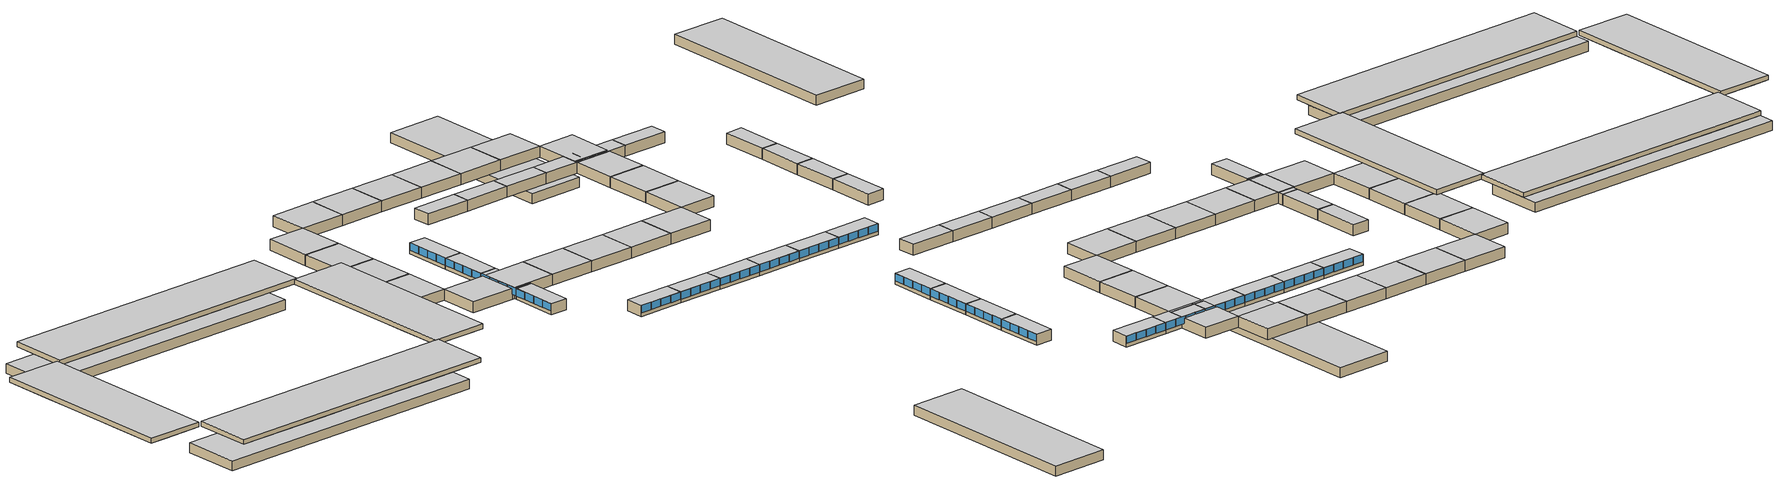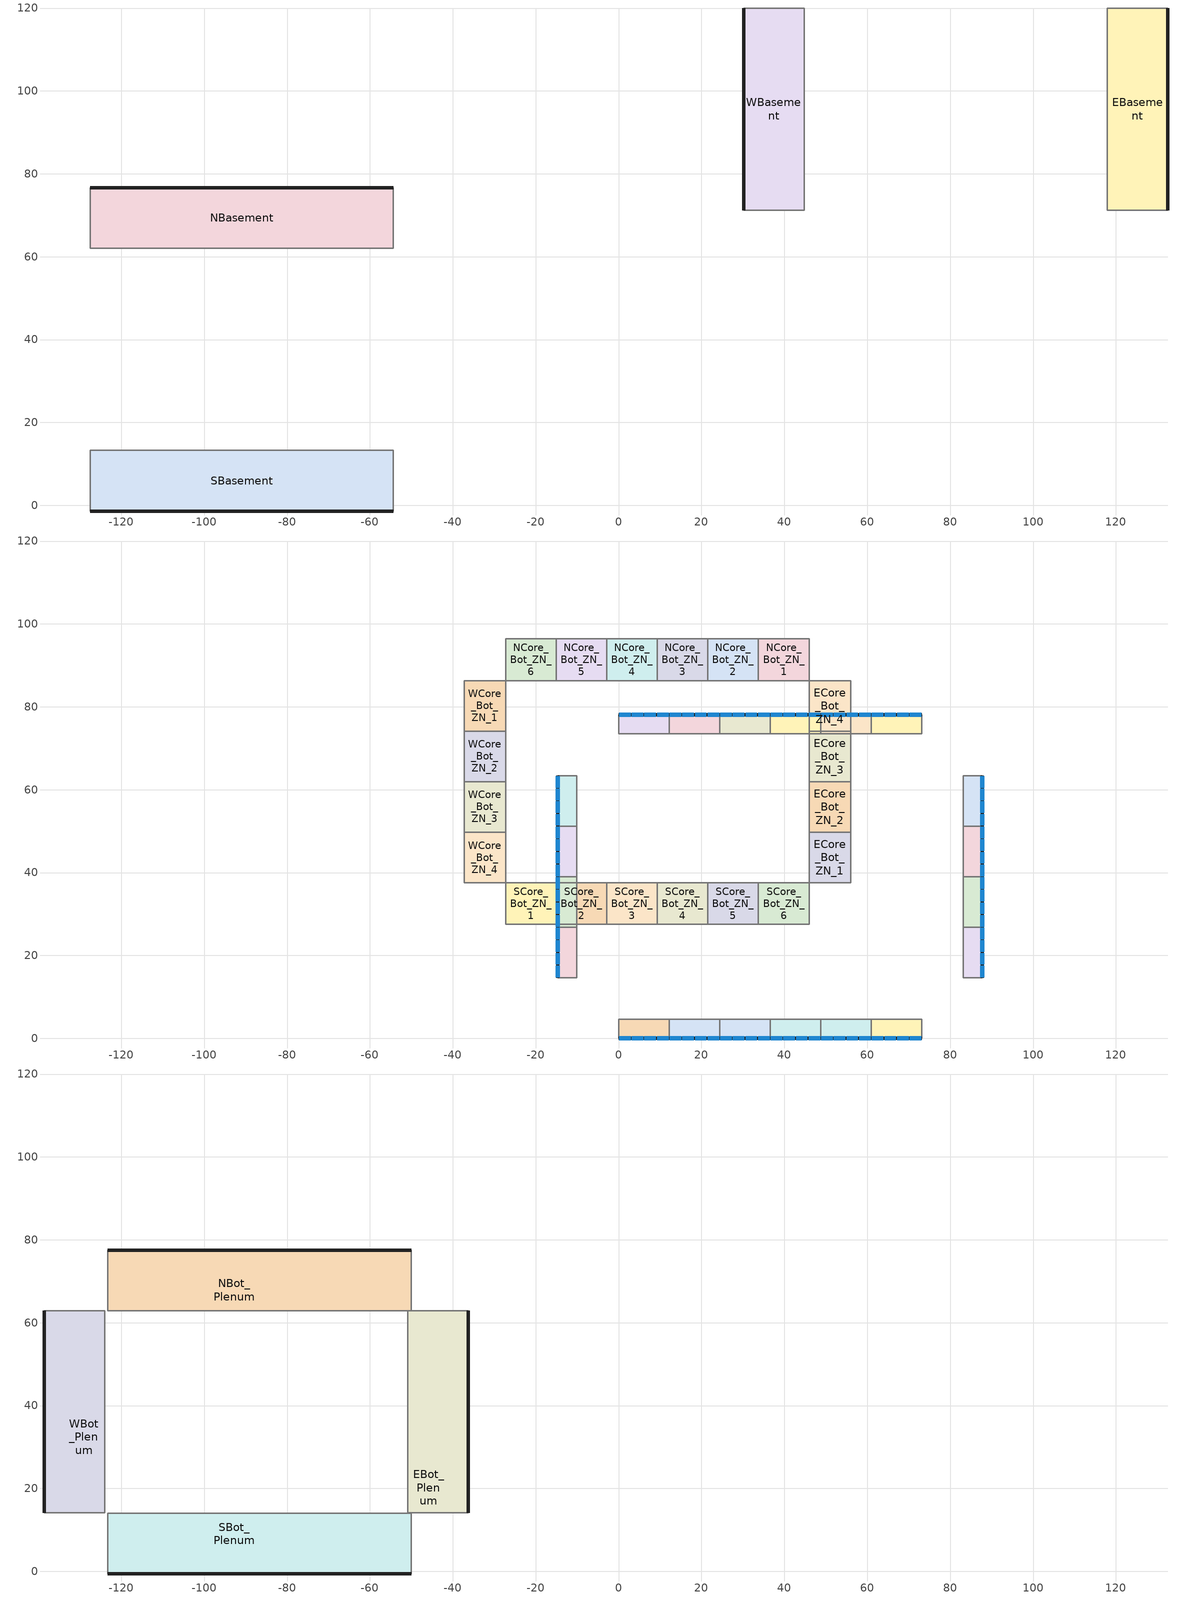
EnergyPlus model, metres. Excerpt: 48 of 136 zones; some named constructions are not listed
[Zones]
SBasement
 floor othersidecoefficients (ext-slab): -54.31,13.27 -54.31,-1.36 -127.46,-1.36 -127.46,13.27 z-2.44
 wall adiabatic (int_wall): -54.31,-1.36 -54.31,13.27 -127.46,13.27 -127.46,-1.36 z-2.44:0
 wall othersidecoefficients (Underground Wall Non-res): -127.46,-1.36 -54.31,-1.36 z-2.44:0
 ceiling adiabatic (INT-FLOOR-UNDERSIDE): -127.46,13.27 -127.46,-1.36 -54.31,-1.36 -54.31,13.27 z0
NBasement
 floor othersidecoefficients (ext-slab): -54.31,76.67 -54.31,62.04 -127.46,62.04 -127.46,76.67 z-2.44
 wall adiabatic (int_wall): -127.46,76.67 -127.46,62.04 -54.31,62.04 -54.31,76.67 z-2.44:0
 wall othersidecoefficients (Underground Wall Non-res): -54.31,76.67 -127.46,76.67 z-2.44:0
 ceiling adiabatic (INT-FLOOR-UNDERSIDE): -127.46,76.67 -127.46,62.04 -54.31,62.04 -54.31,76.67 z0
WBasement
 floor othersidecoefficients (ext-slab): 44.77,120 44.77,71.23 30.14,71.23 30.14,120 z-2.44
 wall adiabatic (int_wall): 30.14,71.23 44.77,71.23 44.77,120 30.14,120 z-2.44:0
 wall othersidecoefficients (Underground Wall Non-res): 30.14,120 30.14,71.23 z-2.44:0
 ceiling adiabatic (INT-FLOOR-UNDERSIDE): 30.14,120 30.14,71.23 44.77,71.23 44.77,120 z0
EBasement
 floor othersidecoefficients (ext-slab): 132.56,120 132.56,71.23 117.93,71.23 117.93,120 z-2.44
 wall adiabatic (int_wall): 132.56,120 117.93,120 117.93,71.23 132.56,71.23 z-2.44:0
 wall othersidecoefficients (Underground Wall Non-res): 132.56,71.23 132.56,120 z-2.44:0
 ceiling adiabatic (INT-FLOOR-UNDERSIDE): 117.93,120 117.93,71.23 132.56,71.23 132.56,120 z0
WExt_Bot_ZN_1
 floor adiabatic (int_slab_floor): -10.06,63.4 -10.06,51.21 -14.63,51.21 -14.63,63.4 z0
 wall outside (T24NRWallMetalFrame): -14.63,63.4 -14.63,51.21 z0:2.74
 wall adiabatic (int_wall): -14.63,51.21 -10.06,51.21 -10.06,63.4 -14.63,63.4 z0:2.74
 window (CFS_Glz_807): -14.63,54.1 -14.63,51.36 / -14.63,57.15 -14.63,54.41 / -14.63,60.2 -14.63,57.45 / -14.63,63.25 -14.63,60.5 z0.91:2.74
 ceiling adiabatic (DropCeiling): -14.63,63.4 -14.63,51.21 -10.06,51.21 -10.06,63.4 z2.74
WCore_Bot_ZN_3
 floor adiabatic (int_slab_floor): -27.21,61.92 -27.21,49.73 -37.27,49.73 -37.27,61.92 z0
 wall adiabatic (int_wall): -37.27,61.92 -37.27,49.73 -27.21,49.73 -27.21,61.92 -37.27,61.92 z0:2.74
 ceiling adiabatic (DropCeiling): -37.27,61.92 -37.27,49.73 -27.21,49.73 -27.21,61.92 z2.74
WCore_Bot_ZN_1
 floor adiabatic (int_slab_floor): -27.21,86.3 -27.21,74.11 -37.27,74.11 -37.27,86.3 z0
 wall adiabatic (int_wall): -37.27,86.3 -37.27,74.11 -27.21,74.11 -27.21,86.3 -37.27,86.3 z0:2.74
 ceiling adiabatic (DropCeiling): -37.27,86.3 -37.27,74.11 -27.21,74.11 -27.21,86.3 z2.74
ECore_Bot_ZN_1
 floor adiabatic (int_slab_floor): 56,49.73 56,37.54 45.94,37.54 45.94,49.73 z0
 wall adiabatic (int_wall): 56,37.54 56,49.73 45.94,49.73 45.94,37.54 56,37.54 z0:2.74
 ceiling adiabatic (DropCeiling): 45.94,49.73 45.94,37.54 56,37.54 56,49.73 z2.74
ECore_Bot_ZN_4
 floor adiabatic (int_slab_floor): 56,86.3 56,74.11 45.94,74.11 45.94,86.3 z0
 wall adiabatic (int_wall): 56,74.11 56,86.3 45.94,86.3 45.94,74.11 56,74.11 z0:2.74
 ceiling adiabatic (DropCeiling): 45.94,86.3 45.94,74.11 56,74.11 56,86.3 z2.74
EExt_Bot_ZN_2
 floor adiabatic (int_slab_floor): 87.78,39.01 87.78,26.82 83.21,26.82 83.21,39.01 z0
 wall outside (T24NRWallMetalFrame): 87.78,26.82 87.78,39.01 z0:2.74
 wall adiabatic (int_wall): 87.78,39.01 83.21,39.01 83.21,26.82 87.78,26.82 z0:2.74
 window (CFS_Glz_807): 87.78,26.97 87.78,29.72 / 87.78,30.02 87.78,32.77 / 87.78,33.07 87.78,35.81 / 87.78,36.12 87.78,38.86 z0.91:2.74
 ceiling adiabatic (DropCeiling): 83.21,39.01 83.21,26.82 87.78,26.82 87.78,39.01 z2.74
EExt_Bot_ZN_4
 floor adiabatic (int_slab_floor): 87.78,63.4 87.78,51.21 83.21,51.21 83.21,63.4 z0
 wall outside (T24NRWallMetalFrame): 87.78,51.21 87.78,63.4 z0:2.74
 wall adiabatic (int_wall): 87.78,63.4 83.21,63.4 83.21,51.21 87.78,51.21 z0:2.74
 window (CFS_Glz_807): 87.78,51.36 87.78,54.1 / 87.78,54.41 87.78,57.15 / 87.78,57.45 87.78,60.2 / 87.78,60.5 87.78,63.25 z0.91:2.74
 ceiling adiabatic (DropCeiling): 83.21,63.4 83.21,51.21 87.78,51.21 87.78,63.4 z2.74
EExt_Bot_ZN_3
 floor adiabatic (int_slab_floor): 87.78,51.21 87.78,39.01 83.21,39.01 83.21,51.21 z0
 wall outside (T24NRWallMetalFrame): 87.78,39.01 87.78,51.21 z0:2.74
 wall adiabatic (int_wall): 87.78,51.21 83.21,51.21 83.21,39.01 87.78,39.01 z0:2.74
 window (CFS_Glz_807): 87.78,39.17 87.78,41.91 / 87.78,42.21 87.78,44.96 / 87.78,45.26 87.78,48.01 / 87.78,48.31 87.78,51.05 z0.91:2.74
 ceiling adiabatic (DropCeiling): 83.21,51.21 83.21,39.01 87.78,39.01 87.78,51.21 z2.74
EExt_Bot_ZN_1
 floor adiabatic (int_slab_floor): 87.78,26.82 87.78,14.63 83.21,14.63 83.21,26.82 z0
 wall outside (T24NRWallMetalFrame): 87.78,14.63 87.78,26.82 z0:2.74
 wall adiabatic (int_wall): 87.78,26.82 83.21,26.82 83.21,14.63 87.78,14.63 z0:2.74
 window (CFS_Glz_807): 87.78,14.78 87.78,17.53 / 87.78,17.83 87.78,20.57 / 87.78,20.88 87.78,23.62 / 87.78,23.93 87.78,26.67 z0.91:2.74
 ceiling adiabatic (DropCeiling): 83.21,26.82 83.21,14.63 87.78,14.63 87.78,26.82 z2.74
SExt_Bot_ZN_6
 floor adiabatic (int_slab_floor): 73.15,4.57 73.15,0 60.96,0 60.96,4.57 z0
 wall outside (T24NRWallMetalFrame): 60.96,0 73.15,0 z0:2.74
 wall adiabatic (int_wall): 73.15,0 73.15,4.57 60.96,4.57 60.96,0 z0:2.74
 window (CFS_Glz_807): 61.11,0 63.86,0 / 64.16,0 66.9,0 / 67.21,0 69.95,0 / 70.26,0 73,0 z0.91:2.74
 ceiling adiabatic (DropCeiling): 60.96,4.57 60.96,0 73.15,0 73.15,4.57 z2.74
SExt_Bot_ZN_4
 floor adiabatic (int_slab_floor): 48.77,4.57 48.77,0 36.58,0 36.58,4.57 z0
 wall outside (T24NRWallMetalFrame): 36.58,0 48.77,0 z0:2.74
 wall adiabatic (int_wall): 48.77,0 48.77,4.57 36.58,4.57 36.58,0 z0:2.74
 window (CFS_Glz_807): 36.73,0 39.47,0 / 39.78,0 42.52,0 / 42.82,0 45.57,0 / 45.87,0 48.62,0 z0.91:2.74
 ceiling adiabatic (DropCeiling): 36.58,4.57 36.58,0 48.77,0 48.77,4.57 z2.74
SCore_Bot_ZN_4
 floor adiabatic (int_slab_floor): 21.56,37.54 21.56,27.48 9.37,27.48 9.37,37.54 z0
 wall adiabatic (int_wall): 9.37,27.48 21.56,27.48 21.56,37.54 9.37,37.54 9.37,27.48 z0:2.74
 ceiling adiabatic (DropCeiling): 9.37,37.54 9.37,27.48 21.56,27.48 21.56,37.54 z2.74
SCore_Bot_ZN_2
 floor adiabatic (int_slab_floor): -2.82,37.54 -2.82,27.48 -15.02,27.48 -15.02,37.54 z0
 wall adiabatic (int_wall): -15.02,27.48 -2.82,27.48 -2.82,37.54 -15.02,37.54 -15.02,27.48 z0:2.74
 ceiling adiabatic (DropCeiling): -15.02,37.54 -15.02,27.48 -2.82,27.48 -2.82,37.54 z2.74
SCore_Bot_ZN_5
 floor adiabatic (int_slab_floor): 33.75,37.54 33.75,27.48 21.56,27.48 21.56,37.54 z0
 wall adiabatic (int_wall): 21.56,27.48 33.75,27.48 33.75,37.54 21.56,37.54 21.56,27.48 z0:2.74
 ceiling adiabatic (DropCeiling): 21.56,37.54 21.56,27.48 33.75,27.48 33.75,37.54 z2.74
SCore_Bot_ZN_3
 floor adiabatic (int_slab_floor): 9.37,37.54 9.37,27.48 -2.82,27.48 -2.82,37.54 z0
 wall adiabatic (int_wall): -2.82,27.48 9.37,27.48 9.37,37.54 -2.82,37.54 -2.82,27.48 z0:2.74
 ceiling adiabatic (DropCeiling): -2.82,37.54 -2.82,27.48 9.37,27.48 9.37,37.54 z2.74
SCore_Bot_ZN_6
 floor adiabatic (int_slab_floor): 45.94,37.54 45.94,27.48 33.75,27.48 33.75,37.54 z0
 wall adiabatic (int_wall): 33.75,27.48 45.94,27.48 45.94,37.54 33.75,37.54 33.75,27.48 z0:2.74
 ceiling adiabatic (DropCeiling): 33.75,37.54 33.75,27.48 45.94,27.48 45.94,37.54 z2.74
SExt_Bot_ZN_3
 floor adiabatic (int_slab_floor): 36.58,4.57 36.58,0 24.38,0 24.38,4.57 z0
 wall outside (T24NRWallMetalFrame): 24.38,0 36.58,0 z0:2.74
 wall adiabatic (int_wall): 36.58,0 36.58,4.57 24.38,4.57 24.38,0 z0:2.74
 window (CFS_Glz_807): 24.54,0 27.28,0 / 27.58,0 30.33,0 / 30.63,0 33.38,0 / 33.68,0 36.42,0 z0.91:2.74
 ceiling adiabatic (DropCeiling): 24.38,4.57 24.38,0 36.58,0 36.58,4.57 z2.74
NExt_Bot_ZN_5
 floor adiabatic (int_slab_floor): 24.38,78.03 24.38,73.46 12.19,73.46 12.19,78.03 z0
 wall outside (T24NRWallMetalFrame): 24.38,78.03 12.19,78.03 z0:2.74
 wall adiabatic (int_wall): 12.19,78.03 12.19,73.46 24.38,73.46 24.38,78.03 z0:2.74
 window (CFS_Glz_807): 15.09,78.03 12.34,78.03 / 18.14,78.03 15.39,78.03 / 21.18,78.03 18.44,78.03 / 24.23,78.03 21.49,78.03 z0.91:2.74
 ceiling adiabatic (DropCeiling): 12.19,78.03 12.19,73.46 24.38,73.46 24.38,78.03 z2.74
NExt_Bot_ZN_6
 floor adiabatic (int_slab_floor): 12.19,78.03 12.19,73.46 0,73.46 0,78.03 z0
 wall outside (T24NRWallMetalFrame): 12.19,78.03 0,78.03 z0:2.74
 wall adiabatic (int_wall): 0,78.03 0,73.46 12.19,73.46 12.19,78.03 z0:2.74
 window (CFS_Glz_807): 2.9,78.03 0.15,78.03 / 5.94,78.03 3.2,78.03 / 8.99,78.03 6.25,78.03 / 12.04,78.03 9.3,78.03 z0.91:2.74
 ceiling adiabatic (DropCeiling): 0,78.03 0,73.46 12.19,73.46 12.19,78.03 z2.74
NExt_Bot_ZN_1
 floor adiabatic (int_slab_floor): 73.15,78.03 73.15,73.46 60.96,73.46 60.96,78.03 z0
 wall outside (T24NRWallMetalFrame): 73.15,78.03 60.96,78.03 z0:2.74
 wall adiabatic (int_wall): 60.96,78.03 60.96,73.46 73.15,73.46 73.15,78.03 z0:2.74
 window (CFS_Glz_807): 63.86,78.03 61.11,78.03 / 66.9,78.03 64.16,78.03 / 69.95,78.03 67.21,78.03 / 73,78.03 70.26,78.03 z0.91:2.74
 ceiling adiabatic (DropCeiling): 60.96,78.03 60.96,73.46 73.15,73.46 73.15,78.03 z2.74
NCore_Bot_ZN_4
 floor adiabatic (int_slab_floor): 9.37,96.36 9.37,86.3 -2.82,86.3 -2.82,96.36 z0
 wall adiabatic (int_wall): 9.37,96.36 -2.82,96.36 -2.82,86.3 9.37,86.3 9.37,96.36 z0:2.74
 ceiling adiabatic (DropCeiling): -2.82,96.36 -2.82,86.3 9.37,86.3 9.37,96.36 z2.74
NExt_Bot_ZN_4
 floor adiabatic (int_slab_floor): 36.58,78.03 36.58,73.46 24.38,73.46 24.38,78.03 z0
 wall outside (T24NRWallMetalFrame): 36.58,78.03 24.38,78.03 z0:2.74
 wall adiabatic (int_wall): 24.38,78.03 24.38,73.46 36.58,73.46 36.58,78.03 z0:2.74
 window (CFS_Glz_807): 27.28,78.03 24.54,78.03 / 30.33,78.03 27.58,78.03 / 33.38,78.03 30.63,78.03 / 36.42,78.03 33.68,78.03 z0.91:2.74
 ceiling adiabatic (DropCeiling): 24.38,78.03 24.38,73.46 36.58,73.46 36.58,78.03 z2.74
SExt_Bot_ZN_1
 floor adiabatic (int_slab_floor): 12.19,4.57 12.19,0 0,0 0,4.57 z0
 wall outside (T24NRWallMetalFrame): 0,0 12.19,0 z0:2.74
 wall adiabatic (int_wall): 12.19,0 12.19,4.57 0,4.57 0,0 z0:2.74
 window (CFS_Glz_807): 0.15,0 2.9,0 / 3.2,0 5.94,0 / 6.25,0 8.99,0 / 9.3,0 12.04,0 z0.91:2.74
 ceiling adiabatic (DropCeiling): 0,4.57 0,0 12.19,0 12.19,4.57 z2.74
NCore_Bot_ZN_3
 floor adiabatic (int_slab_floor): 21.56,96.36 21.56,86.3 9.37,86.3 9.37,96.36 z0
 wall adiabatic (int_wall): 21.56,96.36 9.37,96.36 9.37,86.3 21.56,86.3 21.56,96.36 z0:2.74
 ceiling adiabatic (DropCeiling): 9.37,96.36 9.37,86.3 21.56,86.3 21.56,96.36 z2.74
NExt_Bot_ZN_2
 floor adiabatic (int_slab_floor): 60.96,78.03 60.96,73.46 48.77,73.46 48.77,78.03 z0
 wall outside (T24NRWallMetalFrame): 60.96,78.03 48.77,78.03 z0:2.74
 wall adiabatic (int_wall): 48.77,78.03 48.77,73.46 60.96,73.46 60.96,78.03 z0:2.74
 window (CFS_Glz_807): 51.66,78.03 48.92,78.03 / 54.71,78.03 51.97,78.03 / 57.76,78.03 55.02,78.03 / 60.81,78.03 58.06,78.03 z0.91:2.74
 ceiling adiabatic (DropCeiling): 48.77,78.03 48.77,73.46 60.96,73.46 60.96,78.03 z2.74
NCore_Bot_ZN_6
 floor adiabatic (int_slab_floor): -15.02,96.36 -15.02,86.3 -27.21,86.3 -27.21,96.36 z0
 wall adiabatic (int_wall): -15.02,96.36 -27.21,96.36 -27.21,86.3 -15.02,86.3 -15.02,96.36 z0:2.74
 ceiling adiabatic (DropCeiling): -27.21,96.36 -27.21,86.3 -15.02,86.3 -15.02,96.36 z2.74
NCore_Bot_ZN_2
 floor adiabatic (int_slab_floor): 33.75,96.36 33.75,86.3 21.56,86.3 21.56,96.36 z0
 wall adiabatic (int_wall): 33.75,96.36 21.56,96.36 21.56,86.3 33.75,86.3 33.75,96.36 z0:2.74
 ceiling adiabatic (DropCeiling): 21.56,96.36 21.56,86.3 33.75,86.3 33.75,96.36 z2.74
NCore_Bot_ZN_1
 floor adiabatic (int_slab_floor): 45.94,96.36 45.94,86.3 33.75,86.3 33.75,96.36 z0
 wall adiabatic (int_wall): 45.94,96.36 33.75,96.36 33.75,86.3 45.94,86.3 45.94,96.36 z0:2.74
 ceiling adiabatic (DropCeiling): 33.75,96.36 33.75,86.3 45.94,86.3 45.94,96.36 z2.74
NCore_Bot_ZN_5
 floor adiabatic (int_slab_floor): -2.82,96.36 -2.82,86.3 -15.02,86.3 -15.02,96.36 z0
 wall adiabatic (int_wall): -2.82,96.36 -15.02,96.36 -15.02,86.3 -2.82,86.3 -2.82,96.36 z0:2.74
 ceiling adiabatic (DropCeiling): -15.02,96.36 -15.02,86.3 -2.82,86.3 -2.82,96.36 z2.74
NExt_Bot_ZN_3
 floor adiabatic (int_slab_floor): 48.77,78.03 48.77,73.46 36.58,73.46 36.58,78.03 z0
 wall outside (T24NRWallMetalFrame): 48.77,78.03 36.58,78.03 z0:2.74
 wall adiabatic (int_wall): 36.58,78.03 36.58,73.46 48.77,73.46 48.77,78.03 z0:2.74
 window (CFS_Glz_807): 39.47,78.03 36.73,78.03 / 42.52,78.03 39.78,78.03 / 45.57,78.03 42.82,78.03 / 48.62,78.03 45.87,78.03 z0.91:2.74
 ceiling adiabatic (DropCeiling): 36.58,78.03 36.58,73.46 48.77,73.46 48.77,78.03 z2.74
SExt_Bot_ZN_5
 floor adiabatic (int_slab_floor): 60.96,4.57 60.96,0 48.77,0 48.77,4.57 z0
 wall outside (T24NRWallMetalFrame): 48.77,0 60.96,0 z0:2.74
 wall adiabatic (int_wall): 60.96,0 60.96,4.57 48.77,4.57 48.77,0 z0:2.74
 window (CFS_Glz_807): 48.92,0 51.66,0 / 51.97,0 54.71,0 / 55.02,0 57.76,0 / 58.06,0 60.81,0 z0.91:2.74
 ceiling adiabatic (DropCeiling): 48.77,4.57 48.77,0 60.96,0 60.96,4.57 z2.74
ECore_Bot_ZN_3
 floor adiabatic (int_slab_floor): 56,74.11 56,61.92 45.94,61.92 45.94,74.11 z0
 wall adiabatic (int_wall): 56,61.92 56,74.11 45.94,74.11 45.94,61.92 56,61.92 z0:2.74
 ceiling adiabatic (DropCeiling): 45.94,74.11 45.94,61.92 56,61.92 56,74.11 z2.74
ECore_Bot_ZN_2
 floor adiabatic (int_slab_floor): 56,61.92 56,49.73 45.94,49.73 45.94,61.92 z0
 wall adiabatic (int_wall): 56,49.73 56,61.92 45.94,61.92 45.94,49.73 56,49.73 z0:2.74
 ceiling adiabatic (DropCeiling): 45.94,61.92 45.94,49.73 56,49.73 56,61.92 z2.74
WCore_Bot_ZN_2
 floor adiabatic (int_slab_floor): -27.21,74.11 -27.21,61.92 -37.27,61.92 -37.27,74.11 z0
 wall adiabatic (int_wall): -37.27,74.11 -37.27,61.92 -27.21,61.92 -27.21,74.11 -37.27,74.11 z0:2.74
 ceiling adiabatic (DropCeiling): -37.27,74.11 -37.27,61.92 -27.21,61.92 -27.21,74.11 z2.74
WCore_Bot_ZN_4
 floor adiabatic (int_slab_floor): -27.21,49.73 -27.21,37.54 -37.27,37.54 -37.27,49.73 z0
 wall adiabatic (int_wall): -37.27,49.73 -37.27,37.54 -27.21,37.54 -27.21,49.73 -37.27,49.73 z0:2.74
 ceiling adiabatic (DropCeiling): -37.27,49.73 -37.27,37.54 -27.21,37.54 -27.21,49.73 z2.74
WExt_Bot_ZN_3
 floor adiabatic (int_slab_floor): -10.06,39.01 -10.06,26.82 -14.63,26.82 -14.63,39.01 z0
 wall outside (T24NRWallMetalFrame): -14.63,39.01 -14.63,26.82 z0:2.74
 wall adiabatic (int_wall): -14.63,26.82 -10.06,26.82 -10.06,39.01 -14.63,39.01 z0:2.74
 window (CFS_Glz_807): -14.63,29.72 -14.63,26.97 / -14.63,32.77 -14.63,30.02 / -14.63,35.81 -14.63,33.07 / -14.63,38.86 -14.63,36.12 z0.91:2.74
 ceiling adiabatic (DropCeiling): -14.63,39.01 -14.63,26.82 -10.06,26.82 -10.06,39.01 z2.74
SExt_Bot_ZN_2
 floor adiabatic (int_slab_floor): 24.38,4.57 24.38,0 12.19,0 12.19,4.57 z0
 wall outside (T24NRWallMetalFrame): 12.19,0 24.38,0 z0:2.74
 wall adiabatic (int_wall): 24.38,0 24.38,4.57 12.19,4.57 12.19,0 z0:2.74
 window (CFS_Glz_807): 12.34,0 15.09,0 / 15.39,0 18.14,0 / 18.44,0 21.18,0 / 21.49,0 24.23,0 z0.91:2.74
 ceiling adiabatic (DropCeiling): 12.19,4.57 12.19,0 24.38,0 24.38,4.57 z2.74
WExt_Bot_ZN_4
 floor adiabatic (int_slab_floor): -10.06,26.82 -10.06,14.63 -14.63,14.63 -14.63,26.82 z0
 wall outside (T24NRWallMetalFrame): -14.63,26.82 -14.63,14.63 z0:2.74
 wall adiabatic (int_wall): -14.63,14.63 -10.06,14.63 -10.06,26.82 -14.63,26.82 z0:2.74
 window (CFS_Glz_807): -14.63,17.53 -14.63,14.78 / -14.63,20.57 -14.63,17.83 / -14.63,23.62 -14.63,20.88 / -14.63,26.67 -14.63,23.93 z0.91:2.74
 ceiling adiabatic (DropCeiling): -14.63,26.82 -14.63,14.63 -10.06,14.63 -10.06,26.82 z2.74
WExt_Bot_ZN_2
 floor adiabatic (int_slab_floor): -10.06,51.21 -10.06,39.01 -14.63,39.01 -14.63,51.21 z0
 wall outside (T24NRWallMetalFrame): -14.63,51.21 -14.63,39.01 z0:2.74
 wall adiabatic (int_wall): -14.63,39.01 -10.06,39.01 -10.06,51.21 -14.63,51.21 z0:2.74
 window (CFS_Glz_807): -14.63,41.91 -14.63,39.17 / -14.63,44.96 -14.63,42.21 / -14.63,48.01 -14.63,45.26 / -14.63,51.05 -14.63,48.31 z0.91:2.74
 ceiling adiabatic (DropCeiling): -14.63,51.21 -14.63,39.01 -10.06,39.01 -10.06,51.21 z2.74
SCore_Bot_ZN_1
 floor adiabatic (int_slab_floor): -15.02,37.54 -15.02,27.48 -27.21,27.48 -27.21,37.54 z0
 wall adiabatic (int_wall): -27.21,27.48 -15.02,27.48 -15.02,37.54 -27.21,37.54 -27.21,27.48 z0:2.74
 ceiling adiabatic (DropCeiling): -27.21,37.54 -27.21,27.48 -15.02,27.48 -15.02,37.54 z2.74
SBot_Plenum
 floor adiabatic (DropCeiling): -98.86,4.02 -98.86,-0.55 -111.05,-0.55 -111.05,4.02 z2.74; -98.86,14.08 -98.86,4.02 -111.05,4.02 -111.05,14.08 z2.74; -62.28,4.02 -62.28,-0.55 -74.47,-0.55 -74.47,4.02 z2.74; -62.28,14.08 -62.28,4.02 -74.47,4.02 -74.47,14.08 z2.74; -74.47,4.02 -74.47,-0.55 -86.66,-0.55 -86.66,4.02 z2.74; -74.47,14.08 -74.47,4.02 -86.66,4.02 -86.66,14.08 z2.74; -86.66,4.02 -86.66,-0.55 -98.86,-0.55 -98.86,4.02 z2.74; -86.66,14.08 -86.66,4.02 -98.86,4.02 -98.86,14.08 z2.74; -111.05,14.08 -111.05,4.02 -123.24,4.02 -123.24,14.08 z2.74; -111.05,4.02 -111.05,-0.55 -123.24,-0.55 -123.24,4.02 z2.74; -50.09,14.08 -50.09,4.02 -62.28,4.02 -62.28,14.08 z2.74; -50.09,4.02 -50.09,-0.55 -62.28,-0.55 -62.28,4.02 z2.74
 wall outside (T24NRWallMetalFrame): -123.24,-0.55 -50.09,-0.55 z2.74:3.96
 wall adiabatic (int_wall): -50.09,-0.55 -50.09,14.08 -123.24,14.08 -123.24,-0.55 z2.74:3.96
 ceiling adiabatic (INT-FLOOR-UNDERSIDE): -123.24,14.08 -123.24,-0.55 -50.09,-0.55 -50.09,14.08 z3.96
EBot_Plenum
 floor adiabatic (DropCeiling): -40.8,62.87 -40.8,50.68 -50.85,50.68 -50.85,62.87 z2.74; -36.22,62.87 -36.22,50.68 -40.8,50.68 -40.8,62.87 z2.74; -40.8,50.68 -40.8,38.49 -50.85,38.49 -50.85,50.68 z2.74; -36.22,50.68 -36.22,38.49 -40.8,38.49 -40.8,50.68 z2.74; -36.22,38.49 -36.22,26.3 -40.8,26.3 -40.8,38.49 z2.74; -40.8,38.49 -40.8,26.3 -50.85,26.3 -50.85,38.49 z2.74; -40.8,26.3 -40.8,14.11 -50.85,14.11 -50.85,26.3 z2.74; -36.22,26.3 -36.22,14.11 -40.8,14.11 -40.8,26.3 z2.74
 wall outside (T24NRWallMetalFrame): -36.22,14.11 -36.22,62.87 z2.74:3.96
 wall adiabatic (int_wall): -50.85,14.11 -36.22,14.11 / -36.22,62.87 -50.85,62.87 z2.74:3.96
 wall adiabatic (T24NRWallMetalFrame): -50.85,62.87 -50.85,14.11 z2.74:3.96
 ceiling adiabatic (INT-FLOOR-UNDERSIDE): -50.85,62.87 -50.85,14.11 -36.22,14.11 -36.22,62.87 z3.96
NBot_Plenum
 floor adiabatic (DropCeiling): -62.28,72.9 -62.28,62.84 -74.47,62.84 -74.47,72.9 z2.74; -62.28,77.47 -62.28,72.9 -74.47,72.9 -74.47,77.47 z2.74; -98.86,77.47 -98.86,72.9 -111.05,72.9 -111.05,77.47 z2.74; -98.86,72.9 -98.86,62.84 -111.05,62.84 -111.05,72.9 z2.74; -86.66,72.9 -86.66,62.84 -98.86,62.84 -98.86,72.9 z2.74; -86.66,77.47 -86.66,72.9 -98.86,72.9 -98.86,77.47 z2.74; -74.47,72.9 -74.47,62.84 -86.66,62.84 -86.66,72.9 z2.74; -74.47,77.47 -74.47,72.9 -86.66,72.9 -86.66,77.47 z2.74; -50.09,77.47 -50.09,72.9 -62.28,72.9 -62.28,77.47 z2.74; -50.09,72.9 -50.09,62.84 -62.28,62.84 -62.28,72.9 z2.74; -111.05,72.9 -111.05,62.84 -123.24,62.84 -123.24,72.9 z2.74; -111.05,77.47 -111.05,72.9 -123.24,72.9 -123.24,77.47 z2.74
 wall outside (T24NRWallMetalFrame): -50.09,77.47 -123.24,77.47 z2.74:3.96
 wall adiabatic (int_wall): -123.24,77.47 -123.24,62.84 -50.09,62.84 -50.09,77.47 z2.74:3.96
 ceiling adiabatic (INT-FLOOR-UNDERSIDE): -123.24,77.47 -123.24,62.84 -50.09,62.84 -50.09,77.47 z3.96
WBot_Plenum
 floor adiabatic (DropCeiling): -124.01,26.3 -124.01,14.11 -134.06,14.11 -134.06,26.3 z2.74; -134.06,26.3 -134.06,14.11 -138.64,14.11 -138.64,26.3 z2.74; -134.06,38.49 -134.06,26.3 -138.64,26.3 -138.64,38.49 z2.74; -124.01,38.49 -124.01,26.3 -134.06,26.3 -134.06,38.49 z2.74; -134.06,50.68 -134.06,38.49 -138.64,38.49 -138.64,50.68 z2.74; -124.01,50.68 -124.01,38.49 -134.06,38.49 -134.06,50.68 z2.74; -124.01,62.87 -124.01,50.68 -134.06,50.68 -134.06,62.87 z2.74; -134.06,62.87 -134.06,50.68 -138.64,50.68 -138.64,62.87 z2.74
 wall outside (T24NRWallMetalFrame): -138.64,62.87 -138.64,14.11 z2.74:3.96
 wall adiabatic (int_wall): -138.64,14.11 -124.01,14.11 -124.01,62.87 -138.64,62.87 z2.74:3.96
 ceiling adiabatic (INT-FLOOR-UNDERSIDE): -138.64,62.87 -138.64,14.11 -124.01,14.11 -124.01,62.87 z3.96
